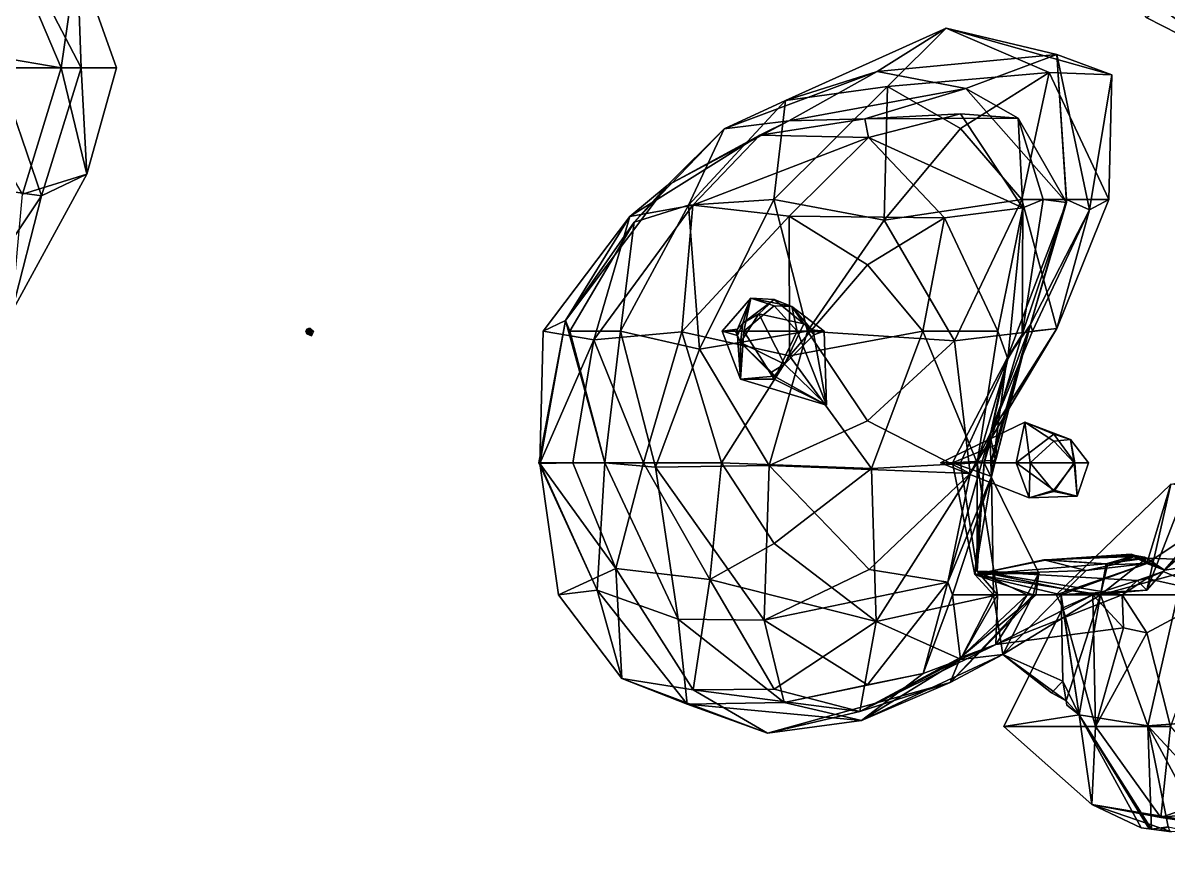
# Model space of a CAD drawing. Extents: x 290083 to 295691, y 4553739 to 4561622.
# Drawn here: x 293573.4 to 293728.3, y 4558622.4 to 4558734.8 of the extents above; entities that cross this region are included whole.
import ezdxf

# ---------------------------------------------------------------- set-up
doc = ezdxf.new("R2010")
doc.units = 0
doc.layers.add('Au_ppm_Pref_-_0_3', color=7, linetype='CONTINUOUS')

msp = doc.modelspace()

# ---------------------------------------------------------------- linework, layer by layer
at = {"layer": 'Au_ppm_Pref_-_0_3'}
for points in [[(293581.25, 4558728.74, 1866.01), (293572.41, 4558745.67, 1865.3), (293569.94, 4558728.74, 1861.02)], [(293580.74, 4558743.69, 1870.89), (293572.41, 4558745.67, 1865.3), (293581.25, 4558728.74, 1866.01)], [(293734.17, 4558746.56, 1892.84), (293738.1, 4558729, 1888.66), (293719.51, 4558742.43, 1890.04)], [(293738.04, 4558745.73, 1882.01), (293725.39, 4558735.51, 1885.02), (293738.1, 4558729, 1888.66)], [(293572.21, 4558743.73, 1875.97), (293578.57, 4558728.74, 1875.65), (293561.65, 4558731.63, 1879.74)], [(293580.74, 4558743.69, 1870.89), (293578.57, 4558728.74, 1875.65), (293572.21, 4558743.73, 1875.97)], [(293580.74, 4558743.69, 1870.89), (293586.06, 4558728.74, 1870.89), (293578.57, 4558728.74, 1875.65)], [(293586.06, 4558728.74, 1870.89), (293580.74, 4558743.69, 1870.89), (293581.25, 4558728.74, 1866.01)], [(293719.51, 4558742.43, 1890.04), (293738.1, 4558729, 1888.66), (293725.39, 4558735.51, 1885.02)], [(293676.5, 4558724.32, 1859.77), (293698.23, 4558734.12, 1858.83), (293688.91, 4558728.26, 1864.76)], [(293698.23, 4558734.12, 1858.83), (293676.5, 4558724.32, 1859.77), (293690.3, 4558726.23, 1854.03)], [(293698.23, 4558734.12, 1858.83), (293713.21, 4558730.56, 1865.26), (293688.91, 4558728.26, 1864.76)], [(293698.23, 4558734.12, 1858.83), (293690.3, 4558726.23, 1854.03), (293712.19, 4558728.12, 1853.31)], [(293720.65, 4558727.78, 1859.8), (293713.21, 4558730.56, 1865.26), (293698.23, 4558734.12, 1858.83)], [(293720.65, 4558727.78, 1859.8), (293698.23, 4558734.12, 1858.83), (293712.19, 4558728.12, 1853.31)], [(293578.57, 4558728.74, 1875.65), (293573.31, 4558711.67, 1876.67), (293561.65, 4558731.63, 1879.74)], [(293713.21, 4558730.56, 1865.26), (293700.91, 4558725.93, 1870.92), (293688.91, 4558728.26, 1864.76)], [(293714.52, 4558710.51, 1871.05), (293700.91, 4558725.93, 1870.92), (293713.21, 4558730.56, 1865.26)], [(293714.52, 4558710.51, 1871.05), (293713.21, 4558730.56, 1865.26), (293714.52, 4558710.92, 1864.95)], [(293713.21, 4558730.56, 1865.26), (293717.63, 4558709.53, 1859.58), (293714.52, 4558710.92, 1864.95)], [(293717.63, 4558709.53, 1859.58), (293713.21, 4558730.56, 1865.26), (293720.65, 4558727.78, 1859.8)], [(293569.94, 4558728.74, 1861.02), (293560.08, 4558713.65, 1860.64), (293575.92, 4558711.43, 1864.47)], [(293581.25, 4558728.74, 1866.01), (293569.94, 4558728.74, 1861.02), (293575.92, 4558711.43, 1864.47)], [(293573.31, 4558711.67, 1876.67), (293578.57, 4558728.74, 1875.65), (293582.05, 4558714.35, 1870.89)], [(293582.05, 4558714.35, 1870.89), (293581.25, 4558728.74, 1866.01), (293575.92, 4558711.43, 1864.47)], [(293586.06, 4558728.74, 1870.89), (293582.05, 4558714.35, 1870.89), (293578.57, 4558728.74, 1875.65)], [(293582.05, 4558714.35, 1870.89), (293586.06, 4558728.74, 1870.89), (293581.25, 4558728.74, 1866.01)], [(293668.23, 4558720.5, 1864.95), (293688.91, 4558728.26, 1864.76), (293676.97, 4558721.55, 1869.42)], [(293688.91, 4558728.26, 1864.76), (293668.23, 4558720.5, 1864.95), (293676.5, 4558724.32, 1859.77)], [(293700.91, 4558725.93, 1870.92), (293676.97, 4558721.55, 1869.42), (293688.91, 4558728.26, 1864.76)], [(293712.19, 4558728.12, 1853.31), (293690.3, 4558726.23, 1854.03), (293700.2, 4558720.55, 1849.86)], [(293712.19, 4558728.12, 1853.31), (293700.2, 4558720.55, 1849.86), (293708.47, 4558710.92, 1849.17)], [(293712.19, 4558728.12, 1853.31), (293708.47, 4558710.92, 1849.17), (293720.23, 4558710.92, 1853.72)], [(293720.65, 4558727.78, 1859.8), (293712.19, 4558728.12, 1853.31), (293720.23, 4558710.92, 1853.72)], [(293717.63, 4558709.53, 1859.58), (293720.65, 4558727.78, 1859.8), (293720.23, 4558710.92, 1853.72)], [(293676.5, 4558724.32, 1859.77), (293674.95, 4558710.93, 1853.07), (293690.3, 4558726.23, 1854.03)], [(293690.3, 4558726.23, 1854.03), (293674.95, 4558710.93, 1853.07), (293689.85, 4558708.14, 1849.12)], [(293676.97, 4558721.55, 1869.42), (293700.91, 4558725.93, 1870.92), (293687.22, 4558721.83, 1877.15)], [(293707.98, 4558721.93, 1876.83), (293687.22, 4558721.83, 1877.15), (293700.91, 4558725.93, 1870.92)], [(293690.3, 4558726.23, 1854.03), (293689.85, 4558708.14, 1849.12), (293700.2, 4558720.55, 1849.86)], [(293714.52, 4558710.51, 1871.05), (293707.98, 4558721.93, 1876.83), (293700.91, 4558725.93, 1870.92)], [(293668.23, 4558720.5, 1864.95), (293663.38, 4558710.18, 1859.26), (293676.5, 4558724.32, 1859.77)], [(293663.38, 4558710.18, 1859.26), (293674.95, 4558710.93, 1853.07), (293676.5, 4558724.32, 1859.77)], [(293700.2, 4558722.5, 1880.69), (293687.72, 4558719.32, 1883.68), (293687.22, 4558721.83, 1877.15)], [(293687.22, 4558721.83, 1877.15), (293707.98, 4558721.93, 1876.83), (293700.2, 4558722.5, 1880.69)], [(293708.62, 4558709.78, 1882.39), (293687.72, 4558719.32, 1883.68), (293700.2, 4558722.5, 1880.69)], [(293707.98, 4558721.93, 1876.83), (293708.62, 4558709.78, 1882.39), (293700.2, 4558722.5, 1880.69)], [(293676.97, 4558721.55, 1869.42), (293673.02, 4558719.65, 1876.82), (293660.5, 4558712.8, 1870.86)], [(293668.23, 4558720.5, 1864.95), (293676.97, 4558721.55, 1869.42), (293660.5, 4558712.8, 1870.86)], [(293673.02, 4558719.65, 1876.82), (293676.97, 4558721.55, 1869.42), (293687.22, 4558721.83, 1877.15)], [(293687.22, 4558721.83, 1877.15), (293687.72, 4558719.32, 1883.68), (293673.02, 4558719.65, 1876.82)], [(293711.38, 4558710.92, 1876.83), (293708.62, 4558709.78, 1882.39), (293707.98, 4558721.93, 1876.83)], [(293711.38, 4558710.92, 1876.83), (293707.98, 4558721.93, 1876.83), (293714.52, 4558710.51, 1871.05)], [(293655.46, 4558708.63, 1876.83), (293673.02, 4558719.65, 1876.82), (293663.96, 4558710.14, 1882.43)], [(293673.02, 4558719.65, 1876.82), (293655.46, 4558708.63, 1876.83), (293660.5, 4558712.8, 1870.86)], [(293656.05, 4558707.87, 1864.95), (293668.23, 4558720.5, 1864.95), (293660.5, 4558712.8, 1870.86)], [(293656.05, 4558707.87, 1864.95), (293663.38, 4558710.18, 1859.26), (293668.23, 4558720.5, 1864.95)], [(293673.02, 4558719.65, 1876.82), (293687.72, 4558719.32, 1883.68), (293663.96, 4558710.14, 1882.43)], [(293663.96, 4558710.14, 1882.43), (293687.72, 4558719.32, 1883.68), (293677.01, 4558708.69, 1887.99)], [(293698.03, 4558708.45, 1887.91), (293677.01, 4558708.69, 1887.99), (293687.72, 4558719.32, 1883.68)], [(293687.72, 4558719.32, 1883.68), (293708.62, 4558709.78, 1882.39), (293698.03, 4558708.45, 1887.91)], [(293700.2, 4558720.55, 1849.86), (293689.85, 4558708.14, 1849.12), (293708.47, 4558710.92, 1849.17)], [(293560.08, 4558713.65, 1860.64), (293562.77, 4558691.8, 1864.21), (293575.92, 4558711.43, 1864.47)], [(293571.89, 4558695.75, 1869.55), (293573.31, 4558711.67, 1876.67), (293582.05, 4558714.35, 1870.89)], [(293571.89, 4558695.75, 1869.55), (293582.05, 4558714.35, 1870.89), (293575.92, 4558711.43, 1864.47)], [(293656.05, 4558707.87, 1864.95), (293660.5, 4558712.8, 1870.86), (293646.74, 4558694.55, 1870.95)], [(293646.74, 4558694.55, 1870.95), (293660.5, 4558712.8, 1870.86), (293655.46, 4558708.63, 1876.83)], [(293571.89, 4558695.75, 1869.55), (293575.92, 4558711.43, 1864.47), (293562.77, 4558691.8, 1864.21)], [(293655.46, 4558708.63, 1876.83), (293663.96, 4558710.14, 1882.43), (293650.59, 4558691.95, 1882.42)], [(293650.59, 4558691.95, 1882.42), (293663.96, 4558710.14, 1882.43), (293662.48, 4558693.04, 1888.69)], [(293656.05, 4558707.87, 1864.95), (293654.21, 4558693.1, 1859.75), (293663.38, 4558710.18, 1859.26)], [(293663.38, 4558710.18, 1859.26), (293654.21, 4558693.1, 1859.75), (293664.88, 4558690.68, 1854.13)], [(293663.96, 4558710.14, 1882.43), (293677.01, 4558708.69, 1887.99), (293662.48, 4558693.04, 1888.69)], [(293663.38, 4558710.18, 1859.26), (293664.88, 4558690.68, 1854.13), (293674.95, 4558710.93, 1853.07)], [(293664.88, 4558690.68, 1854.13), (293679.51, 4558693.1, 1849.26), (293674.95, 4558710.93, 1853.07)], [(293679.51, 4558693.1, 1849.26), (293689.85, 4558708.14, 1849.12), (293674.95, 4558710.93, 1853.07)], [(293699.37, 4558691.82, 1848.87), (293708.47, 4558710.92, 1849.17), (293689.85, 4558708.14, 1849.12)], [(293699.37, 4558691.82, 1848.87), (293713.21, 4558693.5, 1852.6), (293708.47, 4558710.92, 1849.17)], [(293709.65, 4558694, 1864.33), (293706.45, 4558689.38, 1870.89), (293714.52, 4558710.51, 1871.05)], [(293708.5, 4558692.67, 1876.95), (293714.52, 4558710.51, 1871.05), (293706.45, 4558689.38, 1870.89)], [(293708.47, 4558710.92, 1849.17), (293713.21, 4558693.5, 1852.6), (293720.23, 4558710.92, 1853.72)], [(293711.38, 4558710.92, 1876.83), (293708.5, 4558692.67, 1876.95), (293708.62, 4558709.78, 1882.39)], [(293711.38, 4558710.92, 1876.83), (293714.52, 4558710.51, 1871.05), (293708.5, 4558692.67, 1876.95)], [(293709.65, 4558694, 1864.33), (293714.52, 4558710.51, 1871.05), (293714.52, 4558710.92, 1864.95)], [(293709.65, 4558694, 1864.33), (293714.52, 4558710.92, 1864.95), (293717.63, 4558709.53, 1859.58)], [(293720.23, 4558710.92, 1853.72), (293713.21, 4558693.5, 1852.6), (293717.63, 4558709.53, 1859.58)], [(293643.76, 4558693.1, 1876.83), (293646.74, 4558694.55, 1870.95), (293655.46, 4558708.63, 1876.83)], [(293655.46, 4558708.63, 1876.83), (293650.59, 4558691.95, 1882.42), (293643.76, 4558693.1, 1876.83)], [(293662.48, 4558693.04, 1888.69), (293677.01, 4558708.69, 1887.99), (293677.07, 4558689.79, 1892.56)], [(293698.03, 4558708.45, 1887.91), (293687.6, 4558702.07, 1891.7), (293677.01, 4558708.69, 1887.99)], [(293677.01, 4558708.69, 1887.99), (293687.6, 4558702.07, 1891.7), (293677.07, 4558689.79, 1892.56)], [(293708.62, 4558709.78, 1882.39), (293705.23, 4558693.1, 1887.84), (293698.03, 4558708.45, 1887.91)], [(293708.62, 4558709.78, 1882.39), (293706.57, 4558689.37, 1882.77), (293705.23, 4558693.1, 1887.84)], [(293708.5, 4558692.67, 1876.95), (293706.57, 4558689.37, 1882.77), (293708.62, 4558709.78, 1882.39)], [(293709.65, 4558694, 1864.33), (293717.63, 4558709.53, 1859.58), (293709.93, 4558693.1, 1859.01)], [(293709.93, 4558693.1, 1859.01), (293717.63, 4558709.53, 1859.58), (293713.21, 4558693.5, 1852.6)], [(293656.05, 4558707.87, 1864.95), (293646.74, 4558694.55, 1870.95), (293647.37, 4558693.1, 1864.95)], [(293656.05, 4558707.87, 1864.95), (293647.37, 4558693.1, 1864.95), (293654.21, 4558693.1, 1859.75)], [(293699.37, 4558691.82, 1848.87), (293689.85, 4558708.14, 1849.12), (293679.51, 4558693.1, 1849.26)], [(293698.03, 4558708.45, 1887.91), (293695.09, 4558693.1, 1892.24), (293687.6, 4558702.07, 1891.7)], [(293705.23, 4558693.1, 1887.84), (293695.09, 4558693.1, 1892.24), (293698.03, 4558708.45, 1887.91)], [(293695.09, 4558693.1, 1892.24), (293677.07, 4558689.79, 1892.56), (293687.6, 4558702.07, 1891.7)], [(293667.96, 4558693.1, 1930.28), (293671.83, 4558697.59, 1930.28), (293670, 4558693.37, 1931.87)], [(293670.87, 4558693.1, 1928.34), (293671.83, 4558697.59, 1930.28), (293667.96, 4558693.1, 1930.28)], [(293670, 4558693.37, 1931.87), (293671.83, 4558697.59, 1930.28), (293670.76, 4558694.2, 1931.91)], [(293670.76, 4558694.2, 1931.91), (293671.83, 4558697.59, 1930.28), (293675, 4558697.41, 1931.72)], [(293670.76, 4558694.2, 1931.91), (293675, 4558697.41, 1931.72), (293672.91, 4558695.45, 1932.04)], [(293670.87, 4558693.1, 1928.34), (293675, 4558696.54, 1929.14), (293671.83, 4558697.59, 1930.28)], [(293670.87, 4558693.1, 1928.34), (293678.11, 4558693.1, 1928.81), (293675, 4558696.54, 1929.14)], [(293671.83, 4558697.59, 1930.28), (293677.36, 4558696.45, 1930.28), (293675, 4558697.41, 1931.72)], [(293677.36, 4558696.45, 1930.28), (293671.83, 4558697.59, 1930.28), (293675, 4558696.54, 1929.14)], [(293672.91, 4558695.45, 1932.04), (293675, 4558697.41, 1931.72), (293679.01, 4558694.12, 1932.51)], [(293679.01, 4558694.12, 1932.51), (293675, 4558697.41, 1931.72), (293677.36, 4558696.45, 1930.28)], [(293677.36, 4558696.45, 1930.28), (293675, 4558696.54, 1929.14), (293678.11, 4558693.1, 1928.81)], [(293680.08, 4558693.31, 1932.61), (293679.01, 4558694.12, 1932.51), (293677.36, 4558696.45, 1930.28)], [(293681.76, 4558693.1, 1930.28), (293680.08, 4558693.31, 1932.61), (293677.36, 4558696.45, 1930.28)], [(293681.76, 4558693.1, 1930.28), (293677.36, 4558696.45, 1930.28), (293678.11, 4558693.1, 1928.81)], [(293643.15, 4558675.29, 1872.36), (293646.74, 4558694.55, 1870.95), (293643.28, 4558675.24, 1877.43)], [(293652.07, 4558675.29, 1864.99), (293646.74, 4558694.55, 1870.95), (293643.15, 4558675.29, 1872.36)], [(293646.74, 4558694.55, 1870.95), (293643.76, 4558693.1, 1876.83), (293643.28, 4558675.24, 1877.43)], [(293652.07, 4558675.29, 1864.99), (293647.37, 4558693.1, 1864.95), (293646.74, 4558694.55, 1870.95)], [(293670.42, 4558691.59, 1931.93), (293670.76, 4558694.2, 1931.91), (293672.91, 4558695.45, 1932.04)], [(293676.39, 4558688.64, 1932.42), (293670.42, 4558691.59, 1931.93), (293672.91, 4558695.45, 1932.04)], [(293679.01, 4558694.12, 1932.51), (293676.39, 4558688.64, 1932.42), (293672.91, 4558695.45, 1932.04)], [(293611.64, 4558693.1, 1781.8), (293611.79, 4558693.4, 1781.8), (293611.85, 4558693.1, 1781.87)], [(293611.79, 4558693.4, 1781.8), (293611.64, 4558693.1, 1781.8), (293611.73, 4558693.1, 1781.67)], [(293611.76, 4558692.76, 1781.8), (293611.64, 4558693.1, 1781.8), (293611.85, 4558693.1, 1781.87)], [(293611.64, 4558693.1, 1781.8), (293611.76, 4558692.76, 1781.8), (293611.73, 4558693.1, 1781.67)], [(293612.38, 4558693.1, 1781.62), (293612, 4558693.47, 1781.67), (293611.73, 4558693.1, 1781.67)], [(293611.79, 4558693.4, 1781.8), (293611.73, 4558693.1, 1781.67), (293612, 4558693.47, 1781.67)], [(293612.38, 4558693.1, 1781.62), (293611.73, 4558693.1, 1781.67), (293612, 4558692.66, 1781.65)], [(293611.76, 4558692.76, 1781.8), (293612, 4558692.66, 1781.65), (293611.73, 4558693.1, 1781.67)], [(293611.76, 4558692.76, 1781.8), (293611.85, 4558693.1, 1781.87), (293612, 4558692.86, 1781.88)], [(293611.79, 4558693.4, 1781.8), (293612.26, 4558693.47, 1781.8), (293612, 4558693.29, 1781.86)], [(293612.26, 4558693.47, 1781.8), (293611.79, 4558693.4, 1781.8), (293612, 4558693.47, 1781.67)], [(293611.79, 4558693.4, 1781.8), (293612, 4558693.29, 1781.86), (293611.85, 4558693.1, 1781.87)], [(293612.15, 4558693.1, 1781.87), (293611.85, 4558693.1, 1781.87), (293612, 4558693.29, 1781.86)], [(293612, 4558692.86, 1781.88), (293611.85, 4558693.1, 1781.87), (293612.15, 4558693.1, 1781.87)], [(293612.38, 4558693.1, 1781.62), (293612.26, 4558693.47, 1781.8), (293612, 4558693.47, 1781.67)], [(293612.26, 4558693.47, 1781.8), (293612.15, 4558693.1, 1781.87), (293612, 4558693.29, 1781.86)], [(293612.38, 4558693.1, 1781.62), (293612, 4558692.66, 1781.65), (293612.43, 4558692.49, 1781.8)], [(293612.43, 4558692.49, 1781.8), (293612, 4558692.86, 1781.88), (293612.15, 4558693.1, 1781.87)], [(293612.26, 4558693.47, 1781.8), (293612.68, 4558693.1, 1781.8), (293612.15, 4558693.1, 1781.87)], [(293612.68, 4558693.1, 1781.8), (293612.43, 4558692.49, 1781.8), (293612.15, 4558693.1, 1781.87)], [(293612.38, 4558693.1, 1781.62), (293612.68, 4558693.1, 1781.8), (293612.26, 4558693.47, 1781.8)], [(293612.38, 4558693.1, 1781.62), (293612.43, 4558692.49, 1781.8), (293612.68, 4558693.1, 1781.8)], [(293650.59, 4558691.95, 1882.42), (293643.28, 4558675.24, 1877.43), (293643.76, 4558693.1, 1876.83)], [(293647.37, 4558693.1, 1864.95), (293652.07, 4558675.29, 1864.99), (293654.21, 4558693.1, 1859.75)], [(293650.59, 4558691.95, 1882.42), (293662.48, 4558693.04, 1888.69), (293657.33, 4558675.29, 1887.67)], [(293652.07, 4558675.29, 1864.99), (293658.93, 4558674.74, 1858.26), (293654.21, 4558693.1, 1859.75)], [(293654.21, 4558693.1, 1859.75), (293658.93, 4558674.74, 1858.26), (293664.88, 4558690.68, 1854.13)], [(293657.33, 4558675.29, 1887.67), (293662.48, 4558693.04, 1888.69), (293667.84, 4558675.29, 1892.08)], [(293662.48, 4558693.04, 1888.69), (293677.07, 4558689.79, 1892.56), (293667.84, 4558675.29, 1892.08)], [(293664.88, 4558690.68, 1854.13), (293674.3, 4558674.95, 1852.27), (293679.51, 4558693.1, 1849.26)], [(293669.76, 4558693.1, 1931.86), (293667.96, 4558693.1, 1930.28), (293670, 4558693.37, 1931.87)], [(293670, 4558692.55, 1931.89), (293667.96, 4558693.1, 1930.28), (293669.76, 4558693.1, 1931.86)], [(293670.42, 4558686.63, 1930.28), (293667.96, 4558693.1, 1930.28), (293670, 4558692.55, 1931.89)], [(293670.87, 4558693.1, 1928.34), (293667.96, 4558693.1, 1930.28), (293670.42, 4558686.63, 1930.28)], [(293669.76, 4558693.1, 1931.86), (293670, 4558693.37, 1931.87), (293670, 4558692.55, 1931.89)], [(293670, 4558692.55, 1931.89), (293670.76, 4558694.2, 1931.91), (293670.42, 4558691.59, 1931.93)], [(293670, 4558692.55, 1931.89), (293670, 4558693.37, 1931.87), (293670.76, 4558694.2, 1931.91)], [(293670.87, 4558693.1, 1928.34), (293670.42, 4558686.63, 1930.28), (293675, 4558686.63, 1928.12)], [(293670.87, 4558693.1, 1928.34), (293675, 4558686.63, 1928.12), (293678.11, 4558693.1, 1928.81)], [(293679.51, 4558693.1, 1849.26), (293674.3, 4558674.95, 1852.27), (293687.6, 4558681.01, 1849.04)], [(293682.05, 4558683.13, 1930.28), (293678.11, 4558693.1, 1928.81), (293675, 4558686.63, 1928.12)], [(293680.35, 4558692.61, 1932.64), (293676.39, 4558688.64, 1932.42), (293679.01, 4558694.12, 1932.51)], [(293688.16, 4558674.53, 1892.71), (293677.07, 4558689.79, 1892.56), (293695.09, 4558693.1, 1892.24)], [(293682.05, 4558683.13, 1930.28), (293681.76, 4558693.1, 1930.28), (293678.11, 4558693.1, 1928.81)], [(293680.08, 4558693.31, 1932.61), (293680.35, 4558692.61, 1932.64), (293679.01, 4558694.12, 1932.51)], [(293699.37, 4558691.82, 1848.87), (293679.51, 4558693.1, 1849.26), (293687.6, 4558681.01, 1849.04)], [(293680.34, 4558693.1, 1932.63), (293680.35, 4558692.61, 1932.64), (293680.08, 4558693.31, 1932.61)], [(293681.76, 4558693.1, 1930.28), (293680.34, 4558693.1, 1932.63), (293680.08, 4558693.31, 1932.61)], [(293680.35, 4558692.61, 1932.64), (293680.34, 4558693.1, 1932.63), (293681.76, 4558693.1, 1930.28)], [(293682.05, 4558683.13, 1930.28), (293680.35, 4558692.61, 1932.64), (293681.76, 4558693.1, 1930.28)], [(293695.09, 4558693.1, 1892.24), (293702.43, 4558675.32, 1889.43), (293688.16, 4558674.53, 1892.71)], [(293705.23, 4558693.1, 1887.84), (293702.43, 4558675.32, 1889.43), (293695.09, 4558693.1, 1892.24)], [(293699.37, 4558691.82, 1848.87), (293701.5, 4558673.86, 1852.29), (293713.21, 4558693.5, 1852.6)], [(293704.16, 4558679.16, 1859.01), (293713.21, 4558693.5, 1852.6), (293701.5, 4558673.86, 1852.29)], [(293706.57, 4558689.37, 1882.77), (293702.43, 4558675.32, 1889.43), (293705.23, 4558693.1, 1887.84)], [(293704.16, 4558679.16, 1859.01), (293704.93, 4558675.63, 1864.48), (293709.65, 4558694, 1864.33)], [(293709.65, 4558694, 1864.33), (293709.93, 4558693.1, 1859.01), (293704.16, 4558679.16, 1859.01)], [(293704.16, 4558679.16, 1859.01), (293709.93, 4558693.1, 1859.01), (293713.21, 4558693.5, 1852.6)], [(293704.93, 4558675.63, 1864.48), (293705, 4558675.88, 1864.52), (293709.65, 4558694, 1864.33)], [(293709.65, 4558694, 1864.33), (293705, 4558677.25, 1865.66), (293704.93, 4558677.69, 1866.24)], [(293709.65, 4558694, 1864.33), (293704.93, 4558677.69, 1866.24), (293706.45, 4558689.38, 1870.89)], [(293709.65, 4558694, 1864.33), (293705, 4558675.88, 1864.52), (293705, 4558677.25, 1865.66)], [(293612.43, 4558692.49, 1781.8), (293611.76, 4558692.76, 1781.8), (293612, 4558692.86, 1781.88)], [(293611.76, 4558692.76, 1781.8), (293612.43, 4558692.49, 1781.8), (293612, 4558692.66, 1781.65)], [(293647.76, 4558675.29, 1882.77), (293643.28, 4558675.24, 1877.43), (293650.59, 4558691.95, 1882.42)], [(293647.76, 4558675.29, 1882.77), (293650.59, 4558691.95, 1882.42), (293657.33, 4558675.29, 1887.67)], [(293670.42, 4558691.59, 1931.93), (293670.42, 4558686.63, 1930.28), (293670, 4558692.55, 1931.89)], [(293674.61, 4558687.56, 1932.31), (293670.42, 4558691.59, 1931.93), (293676.39, 4558688.64, 1932.42)], [(293674.61, 4558687.56, 1932.31), (293675, 4558687.04, 1932.3), (293670.42, 4558691.59, 1931.93)], [(293670.42, 4558686.63, 1930.28), (293670.42, 4558691.59, 1931.93), (293675, 4558687.04, 1932.3)], [(293680.35, 4558692.61, 1932.64), (293682.05, 4558683.13, 1930.28), (293676.39, 4558688.64, 1932.42)], [(293687.6, 4558681.01, 1849.04), (293701.5, 4558673.86, 1852.29), (293699.37, 4558691.82, 1848.87)], [(293703.38, 4558675.29, 1877.02), (293706.57, 4558689.37, 1882.77), (293708.5, 4558692.67, 1876.95)], [(293708.5, 4558692.67, 1876.95), (293706.45, 4558689.38, 1870.89), (293703.38, 4558675.29, 1877.02)], [(293658.93, 4558674.74, 1858.26), (293674.3, 4558674.95, 1852.27), (293664.88, 4558690.68, 1854.13)], [(293688.16, 4558674.53, 1892.71), (293667.84, 4558675.29, 1892.08), (293677.07, 4558689.79, 1892.56)], [(293676.39, 4558688.64, 1932.42), (293675, 4558687.04, 1932.3), (293674.61, 4558687.56, 1932.31)], [(293682.05, 4558683.13, 1930.28), (293675, 4558687.04, 1932.3), (293676.39, 4558688.64, 1932.42)], [(293706.45, 4558689.38, 1870.89), (293704.93, 4558677.69, 1866.24), (293699.11, 4558675.29, 1870.89)], [(293706.45, 4558689.38, 1870.89), (293699.11, 4558675.29, 1870.89), (293703.38, 4558675.29, 1877.02)], [(293700.19, 4558675.29, 1882.77), (293702.43, 4558675.32, 1889.43), (293706.57, 4558689.37, 1882.77)], [(293706.57, 4558689.37, 1882.77), (293703.38, 4558675.29, 1877.02), (293700.19, 4558675.29, 1882.77)], [(293682.05, 4558683.13, 1930.28), (293670.42, 4558686.63, 1930.28), (293675, 4558687.04, 1932.3)], [(293670.42, 4558686.63, 1930.28), (293682.05, 4558683.13, 1930.28), (293675, 4558686.63, 1928.12)], [(293701.5, 4558673.86, 1852.29), (293687.6, 4558681.01, 1849.04), (293674.3, 4558674.95, 1852.27)], [(293697.47, 4558675.29, 1930.28), (293708.9, 4558680.8, 1930.28), (293707.72, 4558675.29, 1932.67)], [(293708.9, 4558680.8, 1930.28), (293697.47, 4558675.29, 1930.28), (293709.58, 4558675.29, 1928.76)], [(293708.9, 4558680.8, 1930.28), (293712.8, 4558679.19, 1931.58), (293707.72, 4558675.29, 1932.67)], [(293708.9, 4558680.8, 1930.28), (293715.04, 4558678.46, 1930.28), (293712.8, 4558679.19, 1931.58)], [(293708.9, 4558680.8, 1930.28), (293709.58, 4558675.29, 1928.76), (293712.8, 4558678.22, 1929.3)], [(293715.04, 4558678.46, 1930.28), (293708.9, 4558680.8, 1930.28), (293712.8, 4558678.22, 1929.3)], [(293698.45, 4558659.16, 1858.8), (293704.38, 4558673.44, 1864.54), (293704.16, 4558679.16, 1859.01)], [(293698.45, 4558659.16, 1858.8), (293704.16, 4558679.16, 1859.01), (293701.5, 4558673.86, 1852.29)], [(293704.16, 4558679.16, 1859.01), (293704.38, 4558673.44, 1864.54), (293704.93, 4558675.63, 1864.48)], [(293715.62, 4558675.29, 1931.61), (293707.72, 4558675.29, 1932.67), (293712.8, 4558679.19, 1931.58)], [(293715.04, 4558678.46, 1930.28), (293715.62, 4558675.29, 1931.61), (293712.8, 4558679.19, 1931.58)], [(293699.11, 4558675.29, 1870.89), (293704.93, 4558677.69, 1866.24), (293704.34, 4558675.61, 1865.73)], [(293705, 4558677.25, 1865.66), (293704.34, 4558675.61, 1865.73), (293704.93, 4558677.69, 1866.24)], [(293712.8, 4558678.22, 1929.3), (293709.58, 4558675.29, 1928.76), (293715.53, 4558675.29, 1928.99)], [(293715.04, 4558678.46, 1930.28), (293712.8, 4558678.22, 1929.3), (293715.53, 4558675.29, 1928.99)], [(293715.04, 4558678.46, 1930.28), (293717.49, 4558675.29, 1930.28), (293715.62, 4558675.29, 1931.61)], [(293717.49, 4558675.29, 1930.28), (293715.04, 4558678.46, 1930.28), (293715.53, 4558675.29, 1928.99)], [(293704.27, 4558675.31, 1865.65), (293704.34, 4558675.61, 1865.73), (293705, 4558677.25, 1865.66)], [(293705, 4558677.25, 1865.66), (293705, 4558675.88, 1864.52), (293704.27, 4558675.31, 1865.65)], [(293652.07, 4558675.29, 1864.99), (293643.15, 4558675.29, 1872.36), (293651.06, 4558658.1, 1870.78)], [(293643.15, 4558675.29, 1872.36), (293643.28, 4558675.24, 1877.43), (293651.06, 4558658.1, 1870.78)], [(293653.59, 4558661.02, 1881.57), (293643.28, 4558675.24, 1877.43), (293647.76, 4558675.29, 1882.77)], [(293653.59, 4558661.02, 1881.57), (293645.81, 4558657.47, 1876.83), (293643.28, 4558675.24, 1877.43)], [(293643.28, 4558675.24, 1877.43), (293645.81, 4558657.47, 1876.83), (293651.06, 4558658.1, 1870.78)], [(293653.59, 4558661.02, 1881.57), (293647.76, 4558675.29, 1882.77), (293657.33, 4558675.29, 1887.67)], [(293661.98, 4558654.18, 1864.99), (293652.07, 4558675.29, 1864.99), (293651.06, 4558658.1, 1870.78)], [(293652.07, 4558675.29, 1864.99), (293661.98, 4558654.18, 1864.99), (293658.93, 4558674.74, 1858.26)], [(293666.29, 4558659.53, 1888.14), (293653.59, 4558661.02, 1881.57), (293657.33, 4558675.29, 1887.67)], [(293666.29, 4558659.53, 1888.14), (293657.33, 4558675.29, 1887.67), (293667.84, 4558675.29, 1892.08)], [(293673.63, 4558654.02, 1858.88), (293674.3, 4558674.95, 1852.27), (293658.93, 4558674.74, 1858.26)], [(293661.98, 4558654.18, 1864.99), (293673.63, 4558654.02, 1858.88), (293658.93, 4558674.74, 1858.26)], [(293675, 4558664.4, 1892.33), (293666.29, 4558659.53, 1888.14), (293667.84, 4558675.29, 1892.08)], [(293675, 4558664.4, 1892.33), (293667.84, 4558675.29, 1892.08), (293688.16, 4558674.53, 1892.71)], [(293673.63, 4558654.02, 1858.88), (293687.84, 4558660.87, 1854.09), (293674.3, 4558674.95, 1852.27)], [(293687.84, 4558660.87, 1854.09), (293701.5, 4558673.86, 1852.29), (293674.3, 4558674.95, 1852.27)], [(293688.76, 4558653.84, 1889.9), (293675, 4558664.4, 1892.33), (293688.16, 4558674.53, 1892.71)], [(293688.16, 4558674.53, 1892.71), (293702.43, 4558675.32, 1889.43), (293688.76, 4558653.84, 1889.9)], [(293702.43, 4558675.32, 1889.43), (293705.2, 4558657.47, 1885.13), (293688.76, 4558653.84, 1889.9)], [(293709.48, 4558670.59, 1930.28), (293697.47, 4558675.29, 1930.28), (293707.72, 4558675.29, 1932.67)], [(293697.47, 4558675.29, 1930.28), (293709.48, 4558670.59, 1930.28), (293709.58, 4558675.29, 1928.76)], [(293699.11, 4558675.29, 1870.89), (293704.34, 4558675.61, 1865.73), (293704.27, 4558675.31, 1865.65)], [(293704.38, 4558673.44, 1864.54), (293699.11, 4558675.29, 1870.89), (293704.27, 4558675.31, 1865.65)], [(293703.38, 4558675.29, 1877.02), (293699.11, 4558675.29, 1870.89), (293702.12, 4558660.19, 1870.89)], [(293699.11, 4558675.29, 1870.89), (293704.38, 4558673.44, 1864.54), (293702.12, 4558660.19, 1870.89)], [(293702.44, 4558660.64, 1882.77), (293702.43, 4558675.32, 1889.43), (293700.19, 4558675.29, 1882.77)], [(293700.19, 4558675.29, 1882.77), (293703.38, 4558675.29, 1877.02), (293702.44, 4558660.64, 1882.77)], [(293710.75, 4558660.37, 1876.83), (293703.38, 4558675.29, 1877.02), (293702.12, 4558660.19, 1870.89)], [(293705.2, 4558657.47, 1885.13), (293702.43, 4558675.32, 1889.43), (293702.44, 4558660.64, 1882.77)], [(293710.75, 4558660.37, 1876.83), (293702.44, 4558660.64, 1882.77), (293703.38, 4558675.29, 1877.02)], [(293705, 4558675.88, 1864.52), (293704.93, 4558675.63, 1864.48), (293704.27, 4558675.31, 1865.65)], [(293704.6, 4558675.17, 1865.23), (293704.27, 4558675.31, 1865.65), (293704.93, 4558675.63, 1864.48)], [(293704.27, 4558675.31, 1865.65), (293704.6, 4558675.17, 1865.23), (293704.38, 4558673.44, 1864.54)], [(293704.93, 4558675.63, 1864.48), (293704.38, 4558673.44, 1864.54), (293704.92, 4558675.57, 1864.52)], [(293704.92, 4558675.57, 1864.52), (293704.38, 4558673.44, 1864.54), (293704.6, 4558675.17, 1865.23)], [(293704.92, 4558675.57, 1864.52), (293704.6, 4558675.17, 1865.23), (293704.93, 4558675.63, 1864.48)], [(293709.48, 4558670.59, 1930.28), (293707.72, 4558675.29, 1932.67), (293712.8, 4558671.62, 1931.5)], [(293712.8, 4558671.62, 1931.5), (293707.72, 4558675.29, 1932.67), (293715.62, 4558675.29, 1931.61)], [(293709.48, 4558670.59, 1930.28), (293712.8, 4558671.45, 1929), (293709.58, 4558675.29, 1928.76)], [(293715.53, 4558675.29, 1928.99), (293709.58, 4558675.29, 1928.76), (293712.8, 4558671.45, 1929)], [(293715.95, 4558670.82, 1930.28), (293712.8, 4558671.62, 1931.5), (293715.62, 4558675.29, 1931.61)], [(293715.95, 4558670.82, 1930.28), (293715.53, 4558675.29, 1928.99), (293712.8, 4558671.45, 1929)], [(293715.95, 4558670.82, 1930.28), (293717.49, 4558675.29, 1930.28), (293715.53, 4558675.29, 1928.99)], [(293717.49, 4558675.29, 1930.28), (293715.95, 4558670.82, 1930.28), (293715.62, 4558675.29, 1931.61)], [(293698.45, 4558659.16, 1858.8), (293701.5, 4558673.86, 1852.29), (293687.84, 4558660.87, 1854.09)], [(293698.45, 4558659.16, 1858.8), (293699.1, 4558657.47, 1864.95), (293704.38, 4558673.44, 1864.54)], [(293699.1, 4558657.47, 1864.95), (293704.65, 4558657.47, 1868.79), (293704.38, 4558673.44, 1864.54)], [(293702.12, 4558660.19, 1870.89), (293704.38, 4558673.44, 1864.54), (293704.65, 4558657.47, 1868.79)], [(293725.39, 4558658.1, 1882.55), (293731.16, 4558672.88, 1878.29), (293737.03, 4558671.48, 1883.05)], [(293728.64, 4558672.43, 1876.83), (293731.16, 4558672.88, 1878.29), (293725.39, 4558658.1, 1882.55)], [(293715.95, 4558670.82, 1930.28), (293709.48, 4558670.59, 1930.28), (293712.8, 4558671.62, 1931.5)], [(293709.48, 4558670.59, 1930.28), (293715.95, 4558670.82, 1930.28), (293712.8, 4558671.45, 1929)], [(293713.11, 4558657.47, 1876.83), (293728.64, 4558672.43, 1876.83), (293725.39, 4558658.1, 1882.55)], [(293713.11, 4558657.47, 1876.83), (293725.39, 4558661.69, 1872.29), (293728.64, 4558672.43, 1876.83)], [(293739.7, 4558671.31, 1871.9), (293728.64, 4558672.43, 1876.83), (293725.39, 4558661.69, 1872.29)], [(293725.39, 4558658.1, 1882.55), (293737.03, 4558671.48, 1883.05), (293737.11, 4558671.44, 1883.12)], [(293725.39, 4558658.1, 1882.55), (293737.11, 4558671.44, 1883.12), (293727.6, 4558660.59, 1882.77)], [(293739.7, 4558671.31, 1871.9), (293725.39, 4558661.69, 1872.29), (293727.76, 4558660.81, 1870.89)], [(293727.6, 4558660.59, 1882.77), (293737.11, 4558671.44, 1883.12), (293737.04, 4558671.36, 1883.14)], [(293737.04, 4558671.36, 1883.14), (293738.76, 4558670.88, 1884.53), (293727.6, 4558660.59, 1882.77)], [(293727.76, 4558660.81, 1870.89), (293736.06, 4558662.07, 1865.57), (293739.7, 4558671.31, 1871.9)], [(293735.06, 4558657.5, 1889.36), (293727.6, 4558660.59, 1882.77), (293738.76, 4558670.88, 1884.53)], [(293675, 4558664.4, 1892.33), (293688.76, 4558653.84, 1889.9), (293666.29, 4558659.53, 1888.14)], [(293711.47, 4558662.17, 1870.89), (293702.12, 4558660.19, 1870.89), (293711.84, 4558662.21, 1870.86)], [(293711.84, 4558662.21, 1870.86), (293702.12, 4558660.19, 1870.89), (293719.87, 4558661.65, 1869.11)], [(293717.19, 4558660.74, 1873.67), (293702.12, 4558660.19, 1870.89), (293711.47, 4558662.17, 1870.89)], [(293711.84, 4558662.21, 1870.86), (293720.96, 4558661.57, 1872.75), (293711.47, 4558662.17, 1870.89)], [(293711.47, 4558662.17, 1870.89), (293720.96, 4558661.57, 1872.75), (293717.19, 4558660.74, 1873.67)], [(293711.84, 4558662.21, 1870.86), (293723.25, 4558662.94, 1870.82), (293723.29, 4558662.9, 1870.89)], [(293711.84, 4558662.21, 1870.86), (293723.81, 4558662.78, 1870.5), (293723.25, 4558662.94, 1870.82)], [(293711.84, 4558662.21, 1870.86), (293723.29, 4558662.9, 1870.89), (293723.7, 4558662.64, 1871.34)], [(293719.87, 4558661.65, 1869.11), (293723.81, 4558662.78, 1870.5), (293711.84, 4558662.21, 1870.86)], [(293720.96, 4558661.57, 1872.75), (293711.84, 4558662.21, 1870.86), (293723.7, 4558662.64, 1871.34)], [(293720.11, 4558661.68, 1869.09), (293719.12, 4558657.47, 1866), (293725.39, 4558662.41, 1869.24)], [(293719.12, 4558657.47, 1866), (293736.06, 4558662.07, 1865.57), (293725.39, 4558662.41, 1869.24)], [(293736.06, 4558662.07, 1865.57), (293719.12, 4558657.47, 1866), (293729.59, 4558657.47, 1860.99)], [(293719.87, 4558661.65, 1869.11), (293725.08, 4558662.53, 1869.35), (293723.81, 4558662.78, 1870.5)], [(293719.87, 4558661.65, 1869.11), (293720.11, 4558661.68, 1869.09), (293725.08, 4558662.53, 1869.35)], [(293725.08, 4558662.53, 1869.35), (293720.11, 4558661.68, 1869.09), (293725.39, 4558662.41, 1869.24)], [(293725.39, 4558661.69, 1872.29), (293720.96, 4558661.57, 1872.75), (293723.39, 4558662.72, 1871.7)], [(293723.7, 4558662.64, 1871.34), (293723.39, 4558662.72, 1871.7), (293720.96, 4558661.57, 1872.75)], [(293727.76, 4558660.81, 1870.89), (293723.25, 4558662.94, 1870.82), (293723.81, 4558662.78, 1870.5)], [(293727.76, 4558660.81, 1870.89), (293723.29, 4558662.9, 1870.89), (293723.25, 4558662.94, 1870.82)], [(293727.76, 4558660.81, 1870.89), (293723.7, 4558662.64, 1871.34), (293723.29, 4558662.9, 1870.89)], [(293727.76, 4558660.81, 1870.89), (293723.39, 4558662.72, 1871.7), (293723.7, 4558662.64, 1871.34)], [(293725.39, 4558661.69, 1872.29), (293723.39, 4558662.72, 1871.7), (293727.76, 4558660.81, 1870.89)], [(293727.76, 4558660.81, 1870.89), (293723.81, 4558662.78, 1870.5), (293725.08, 4558662.53, 1869.35)], [(293727.76, 4558660.81, 1870.89), (293725.08, 4558662.53, 1869.35), (293725.39, 4558662.41, 1869.24)], [(293727.76, 4558660.81, 1870.89), (293725.39, 4558662.41, 1869.24), (293736.06, 4558662.07, 1865.57)], [(293654.39, 4558646.14, 1876.83), (293645.81, 4558657.47, 1876.83), (293653.59, 4558661.02, 1881.57)], [(293654.39, 4558646.14, 1876.83), (293653.59, 4558661.02, 1881.57), (293664.04, 4558644.62, 1881.88)], [(293666.29, 4558659.53, 1888.14), (293664.04, 4558644.62, 1881.88), (293653.59, 4558661.02, 1881.57)], [(293698.45, 4558659.16, 1858.8), (293687.84, 4558660.87, 1854.09), (293673.63, 4558654.02, 1858.88)], [(293702.12, 4558660.19, 1870.89), (293719.12, 4558657.47, 1866), (293719.87, 4558661.65, 1869.11)], [(293717.19, 4558660.74, 1873.67), (293713.79, 4558657.47, 1876.36), (293702.12, 4558660.19, 1870.89)], [(293722.03, 4558657.47, 1884.35), (293705.2, 4558657.47, 1885.13), (293702.44, 4558660.64, 1882.77)], [(293722.03, 4558657.47, 1884.35), (293702.44, 4558660.64, 1882.77), (293724.05, 4558659.37, 1882.77)], [(293710.75, 4558660.37, 1876.83), (293709.2, 4558657.47, 1878.52), (293702.44, 4558660.64, 1882.77)], [(293718.09, 4558657.47, 1879.32), (293724.05, 4558659.37, 1882.77), (293702.44, 4558660.64, 1882.77)], [(293718.09, 4558657.47, 1879.32), (293702.44, 4558660.64, 1882.77), (293709.2, 4558657.47, 1878.52)], [(293713.11, 4558657.47, 1876.83), (293713.79, 4558657.47, 1876.36), (293725.39, 4558661.69, 1872.29)], [(293725.39, 4558661.69, 1872.29), (293713.79, 4558657.47, 1876.36), (293717.19, 4558660.74, 1873.67)], [(293725.39, 4558661.69, 1872.29), (293717.19, 4558660.74, 1873.67), (293720.96, 4558661.57, 1872.75)], [(293719.87, 4558661.65, 1869.11), (293719.12, 4558657.47, 1866), (293720.11, 4558661.68, 1869.09)], [(293727.6, 4558660.59, 1882.77), (293725.39, 4558659.66, 1883.5), (293724.05, 4558659.37, 1882.77)], [(293727.6, 4558660.59, 1882.77), (293724.05, 4558659.37, 1882.77), (293725.39, 4558658.1, 1882.55)], [(293727.6, 4558660.59, 1882.77), (293735.06, 4558657.5, 1889.36), (293725.39, 4558659.66, 1883.5)], [(293666.29, 4558659.53, 1888.14), (293675, 4558644.71, 1887.02), (293664.04, 4558644.62, 1881.88)], [(293666.29, 4558659.53, 1888.14), (293688.76, 4558653.84, 1889.9), (293675, 4558644.71, 1887.02)], [(293698.45, 4558659.16, 1858.8), (293673.63, 4558654.02, 1858.88), (293687.6, 4558645.28, 1860.88)], [(293698.45, 4558659.16, 1858.8), (293687.6, 4558645.28, 1860.88), (293695.14, 4558646.81, 1864.95)], [(293698.45, 4558659.16, 1858.8), (293695.14, 4558646.81, 1864.95), (293699.1, 4558657.47, 1864.95)], [(293710.75, 4558660.37, 1876.83), (293702.12, 4558660.19, 1870.89), (293710, 4558657.47, 1875.51)], [(293713.79, 4558657.47, 1876.36), (293710, 4558657.47, 1875.51), (293702.12, 4558660.19, 1870.89)], [(293702.12, 4558660.19, 1870.89), (293704.65, 4558657.47, 1868.79), (293719.12, 4558657.47, 1866)], [(293710.35, 4558657.47, 1876.83), (293709.2, 4558657.47, 1878.52), (293710.75, 4558660.37, 1876.83)], [(293710.75, 4558660.37, 1876.83), (293710, 4558657.47, 1875.51), (293710.35, 4558657.47, 1876.83)], [(293718.09, 4558657.47, 1879.32), (293725.39, 4558658.1, 1882.55), (293724.05, 4558659.37, 1882.77)], [(293722.03, 4558657.47, 1884.35), (293725.39, 4558659.66, 1883.5), (293735.06, 4558657.5, 1889.36)], [(293722.03, 4558657.47, 1884.35), (293724.05, 4558659.37, 1882.77), (293725.39, 4558659.66, 1883.5)], [(293645.81, 4558657.47, 1876.83), (293654.39, 4558646.14, 1876.83), (293651.06, 4558658.1, 1870.78)], [(293663.22, 4558642.67, 1871.51), (293661.98, 4558654.18, 1864.99), (293651.06, 4558658.1, 1870.78)], [(293654.39, 4558646.14, 1876.83), (293663.22, 4558642.67, 1871.51), (293651.06, 4558658.1, 1870.78)], [(293705.2, 4558657.47, 1885.13), (293700.2, 4558648.74, 1885.68), (293688.76, 4558653.84, 1889.9)], [(293699.1, 4558657.47, 1864.95), (293695.14, 4558646.81, 1864.95), (293700.2, 4558648.69, 1867.96)], [(293710.35, 4558657.47, 1876.83), (293698.76, 4558645.6, 1875.52), (293700.2, 4558648.99, 1879.94)], [(293710.35, 4558657.47, 1876.83), (293710, 4558657.47, 1875.51), (293698.76, 4558645.6, 1875.52)], [(293710, 4558657.47, 1875.51), (293705.92, 4558649.38, 1870.89), (293698.76, 4558645.6, 1875.52)], [(293699.1, 4558657.47, 1864.95), (293700.2, 4558648.69, 1867.96), (293704.65, 4558657.47, 1868.79)], [(293705.2, 4558657.47, 1885.13), (293704.97, 4558650.72, 1882.77), (293700.2, 4558648.74, 1885.68)], [(293710.35, 4558657.47, 1876.83), (293700.2, 4558648.99, 1879.94), (293709.2, 4558657.47, 1878.52)], [(293709.2, 4558657.47, 1878.52), (293700.2, 4558648.99, 1879.94), (293704.97, 4558650.72, 1882.77)], [(293704.65, 4558657.47, 1868.79), (293700.2, 4558648.69, 1867.96), (293705.92, 4558649.38, 1870.89)], [(293719.12, 4558657.47, 1866), (293704.65, 4558657.47, 1868.79), (293705.92, 4558649.38, 1870.89)], [(293722.03, 4558657.47, 1884.35), (293722.22, 4558652.98, 1882.77), (293704.97, 4558650.72, 1882.77)], [(293722.03, 4558657.47, 1884.35), (293704.97, 4558650.72, 1882.77), (293705.2, 4558657.47, 1885.13)], [(293718.09, 4558657.47, 1879.32), (293709.2, 4558657.47, 1878.52), (293704.97, 4558650.72, 1882.77)], [(293718.09, 4558657.47, 1879.32), (293704.97, 4558650.72, 1882.77), (293722.22, 4558652.98, 1882.77)], [(293714.02, 4558645.78, 1872.35), (293705.92, 4558649.38, 1870.89), (293713.79, 4558657.47, 1876.36)], [(293705.92, 4558649.38, 1870.89), (293714.49, 4558643.13, 1871.25), (293719.12, 4558657.47, 1866)], [(293713.79, 4558657.47, 1876.36), (293705.92, 4558649.38, 1870.89), (293710, 4558657.47, 1875.51)], [(293713.11, 4558657.47, 1876.83), (293725.39, 4558658.1, 1882.55), (293718.09, 4558657.47, 1879.32)], [(293713.11, 4558657.47, 1876.83), (293718.09, 4558657.47, 1879.32), (293714.04, 4558655.71, 1876.83)], [(293714.04, 4558655.71, 1876.83), (293713.79, 4558657.47, 1876.36), (293713.11, 4558657.47, 1876.83)], [(293716.23, 4558641.23, 1871.51), (293714.02, 4558645.78, 1872.35), (293713.79, 4558657.47, 1876.36)], [(293713.79, 4558657.47, 1876.36), (293714.04, 4558655.71, 1876.83), (293716.23, 4558641.23, 1871.51)], [(293718.09, 4558657.47, 1879.32), (293718.42, 4558639.65, 1881.85), (293714.04, 4558655.71, 1876.83)], [(293714.49, 4558643.13, 1871.25), (293716.23, 4558641.23, 1871.51), (293719.12, 4558657.47, 1866)], [(293725.5, 4558639.74, 1864.97), (293719.12, 4558657.47, 1866), (293716.23, 4558641.23, 1871.51)], [(293718.09, 4558657.47, 1879.32), (293722.22, 4558652.98, 1882.77), (293718.42, 4558639.65, 1881.85)], [(293725.5, 4558639.74, 1864.97), (293729.59, 4558657.47, 1860.99), (293719.12, 4558657.47, 1866)], [(293722.03, 4558657.47, 1884.35), (293735.06, 4558657.5, 1889.36), (293725.39, 4558652.32, 1884.48)], [(293722.03, 4558657.47, 1884.35), (293725.39, 4558652.32, 1884.48), (293722.22, 4558652.98, 1882.77)], [(293735.06, 4558657.5, 1889.36), (293728.59, 4558639.65, 1887.2), (293725.39, 4558652.32, 1884.48)], [(293725.5, 4558639.74, 1864.97), (293738.8, 4558640.73, 1859.75), (293729.59, 4558657.47, 1860.99)], [(293714.04, 4558655.71, 1876.83), (293718.42, 4558639.65, 1881.85), (293706.04, 4558639.65, 1876.83)], [(293714.04, 4558655.71, 1876.83), (293706.04, 4558639.65, 1876.83), (293716.23, 4558641.23, 1871.51)], [(293676.34, 4558642.91, 1865.4), (293661.98, 4558654.18, 1864.99), (293663.22, 4558642.67, 1871.51)], [(293661.98, 4558654.18, 1864.99), (293676.34, 4558642.91, 1865.4), (293673.63, 4558654.02, 1858.88)], [(293676.34, 4558642.91, 1865.4), (293687.6, 4558645.28, 1860.88), (293673.63, 4558654.02, 1858.88)], [(293675, 4558644.71, 1887.02), (293688.76, 4558653.84, 1889.9), (293686.57, 4558641.67, 1882.38)], [(293686.57, 4558641.67, 1882.38), (293688.76, 4558653.84, 1889.9), (293700.2, 4558648.74, 1885.68)], [(293725.39, 4558652.32, 1884.48), (293718.42, 4558639.65, 1881.85), (293722.22, 4558652.98, 1882.77)], [(293725.39, 4558652.32, 1884.48), (293728.59, 4558639.65, 1887.2), (293718.42, 4558639.65, 1881.85)], [(293700.2, 4558648.99, 1879.94), (293686.57, 4558641.67, 1882.38), (293704.97, 4558650.72, 1882.77)], [(293704.97, 4558650.72, 1882.77), (293686.57, 4558641.67, 1882.38), (293700.2, 4558648.74, 1885.68)], [(293700.2, 4558648.99, 1879.94), (293698.76, 4558645.6, 1875.52), (293686.57, 4558641.67, 1882.38)], [(293705.92, 4558649.38, 1870.89), (293686.78, 4558640.44, 1871.3), (293698.76, 4558645.6, 1875.52)], [(293705.92, 4558649.38, 1870.89), (293700.2, 4558648.69, 1867.96), (293686.78, 4558640.44, 1871.3)], [(293700.2, 4558648.69, 1867.96), (293695.14, 4558646.81, 1864.95), (293686.78, 4558640.44, 1871.3)], [(293714.02, 4558645.78, 1872.35), (293712.48, 4558644.2, 1871.29), (293705.92, 4558649.38, 1870.89)], [(293712.48, 4558644.2, 1871.29), (293714.49, 4558643.13, 1871.25), (293705.92, 4558649.38, 1870.89)], [(293695.14, 4558646.81, 1864.95), (293676.34, 4558642.91, 1865.4), (293686.78, 4558640.44, 1871.3)], [(293676.34, 4558642.91, 1865.4), (293695.14, 4558646.81, 1864.95), (293687.6, 4558645.28, 1860.88)], [(293654.39, 4558646.14, 1876.83), (293664.04, 4558644.62, 1881.88), (293674.07, 4558638.72, 1876.76)], [(293663.22, 4558642.67, 1871.51), (293654.39, 4558646.14, 1876.83), (293674.07, 4558638.72, 1876.76)], [(293686.78, 4558640.44, 1871.3), (293674.07, 4558638.72, 1876.76), (293698.76, 4558645.6, 1875.52)], [(293698.76, 4558645.6, 1875.52), (293674.07, 4558638.72, 1876.76), (293686.57, 4558641.67, 1882.38)], [(293712.48, 4558644.2, 1871.29), (293714.02, 4558645.78, 1872.35), (293714.49, 4558643.13, 1871.25)], [(293716.23, 4558641.23, 1871.51), (293714.58, 4558642.54, 1871.41), (293714.02, 4558645.78, 1872.35)], [(293714.02, 4558645.78, 1872.35), (293714.58, 4558642.54, 1871.41), (293714.49, 4558643.13, 1871.25)], [(293675, 4558644.71, 1887.02), (293686.57, 4558641.67, 1882.38), (293664.04, 4558644.62, 1881.88)], [(293674.07, 4558638.72, 1876.76), (293664.04, 4558644.62, 1881.88), (293686.57, 4558641.67, 1882.38)], [(293686.78, 4558640.44, 1871.3), (293676.34, 4558642.91, 1865.4), (293663.22, 4558642.67, 1871.51)], [(293686.78, 4558640.44, 1871.3), (293663.22, 4558642.67, 1871.51), (293674.07, 4558638.72, 1876.76)], [(293714.49, 4558643.13, 1871.25), (293714.58, 4558642.54, 1871.41), (293716.23, 4558641.23, 1871.51)], [(293716.23, 4558641.23, 1871.51), (293706.04, 4558639.65, 1876.83), (293717.94, 4558629.11, 1876.83)], [(293724.61, 4558625.94, 1872.62), (293725.7, 4558625.81, 1871.72), (293716.23, 4558641.23, 1871.51)], [(293724.61, 4558625.94, 1872.62), (293716.23, 4558641.23, 1871.51), (293717.94, 4558629.11, 1876.83)], [(293726.02, 4558625.77, 1871.49), (293716.23, 4558641.23, 1871.51), (293725.7, 4558625.81, 1871.72)], [(293726.02, 4558625.77, 1871.49), (293725.5, 4558639.74, 1864.97), (293716.23, 4558641.23, 1871.51)], [(293725.5, 4558639.74, 1864.97), (293739.41, 4558624.76, 1865.26), (293738.8, 4558640.73, 1859.75)], [(293717.94, 4558629.11, 1876.83), (293706.04, 4558639.65, 1876.83), (293718.42, 4558639.65, 1881.85)], [(293717.94, 4558629.11, 1876.83), (293718.42, 4558639.65, 1881.85), (293727.28, 4558627.33, 1881.82)], [(293727.28, 4558627.33, 1881.82), (293718.42, 4558639.65, 1881.85), (293728.59, 4558639.65, 1887.2)], [(293725.5, 4558639.74, 1864.97), (293728.26, 4558626.06, 1870.22), (293733.45, 4558624.98, 1868.14)], [(293725.5, 4558639.74, 1864.97), (293726.02, 4558625.77, 1871.49), (293728.26, 4558626.06, 1870.22)], [(293725.5, 4558639.74, 1864.97), (293733.45, 4558624.98, 1868.14), (293739.41, 4558624.76, 1865.26)], [(293727.28, 4558627.33, 1881.82), (293728.59, 4558639.65, 1887.2), (293737.99, 4558628.6, 1886.45)], [(293742.85, 4558632.78, 1882.77), (293727.28, 4558627.33, 1881.82), (293737.99, 4558628.6, 1886.45)], [(293727.28, 4558627.33, 1881.82), (293742.85, 4558632.78, 1882.77), (293737.34, 4558625.85, 1877.11)], [(293717.94, 4558629.11, 1876.83), (293728.73, 4558625.4, 1873.01), (293724.61, 4558625.94, 1872.62)], [(293737.34, 4558625.85, 1877.11), (293728.73, 4558625.4, 1873.01), (293717.94, 4558629.11, 1876.83)], [(293737.34, 4558625.85, 1877.11), (293717.94, 4558629.11, 1876.83), (293727.28, 4558627.33, 1881.82)], [(293561.88, 4558604.3, 1918.44), (293564.32, 4558625.03, 1912.92), (293575.3, 4558603.92, 1912.45)], [(293567.74, 4558620.01, 1907.43), (293575.3, 4558603.92, 1912.45), (293564.32, 4558625.03, 1912.92)], [(293728.73, 4558625.4, 1873.01), (293728.51, 4558625.44, 1871.83), (293724.61, 4558625.94, 1872.62)], [(293728.51, 4558625.44, 1871.83), (293725.7, 4558625.81, 1871.72), (293724.61, 4558625.94, 1872.62)], [(293728.51, 4558625.44, 1871.83), (293726.02, 4558625.77, 1871.49), (293725.7, 4558625.81, 1871.72)], [(293728.26, 4558626.06, 1870.22), (293726.02, 4558625.77, 1871.49), (293727.08, 4558625.64, 1871.02)], [(293728.51, 4558625.44, 1871.83), (293727.08, 4558625.64, 1871.02), (293726.02, 4558625.77, 1871.49)], [(293728.26, 4558626.06, 1870.22), (293727.08, 4558625.64, 1871.02), (293728.51, 4558625.44, 1871.83)]]:
    msp.add_3dface(points, dxfattribs=at)

doc.saveas('drawing.dxf')
